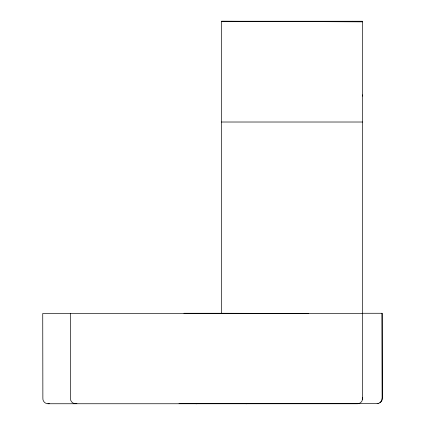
<?xml version="1.0" encoding="UTF-8"?>
<svg xmlns="http://www.w3.org/2000/svg" width="425" height="425" viewBox="0 0 425 425"><rect width="100%" height="100%" fill="white"/><g stroke="black" fill="none" stroke-linecap="round" stroke-linejoin="round"><path stroke-width="0.64" d="M362.552 313.496L42.739 313.496L42.872 398.119C42.521 401.025 44.997 403.782 47.924 403.75L357.515 403.75C360.74 403.793 363.125 400.557 362.552 397.46M379.849 402.762L381.719 400.663L382.181 397.896L382.048 313.273M378.558 403.341C380.922 402.725 382.527 400.308 382.261 397.896L382.128 313.273L362.18 313.273M47.924 403.75L49.332 403.548M76.893 403.548C73.578 404.589 69.982 401.561 70.444 398.119L70.311 313.496M246.165 403.75L247.626 403.548M377.15 403.543L378.632 403.341M221.478 313.273L308.221 313.411L221.478 313.411L221.478 21.25L362.552 21.25L362.552 398.119M221.478 122.017L362.552 122.017M183.929 313.273L221.855 313.273M179.031 403.543L377.23 403.543M221.478 21.25L362.552 21.845M244.758 403.553L246.224 403.75M362.514 398.873L362.514 399.532M352.479 21.25L352.479 21.563M231.556 21.25L231.556 21.563M362.552 94.892A5.073 4.378 0 0 1 362.514 96.114M197.816 403.548A5.068 5.068 0 0 1 195.006 403.553"/></g></svg>
